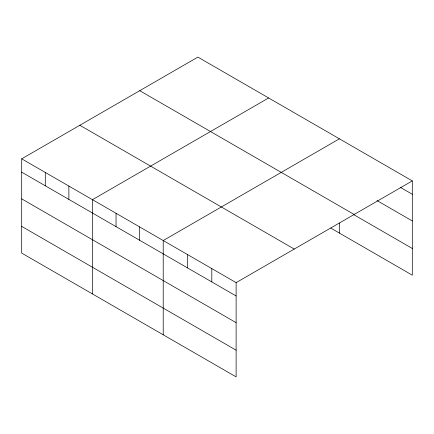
<?xml version="1.0" encoding="UTF-8"?>
<svg xmlns="http://www.w3.org/2000/svg" width="434" height="434" viewBox="0 0 434 434"><rect width="100%" height="100%" fill="white"/><g stroke="black" fill="none" stroke-linecap="round" stroke-linejoin="round"><path stroke-width="0.65" d="M236.118 322.668L236.118 282.626L21.7 158.833L21.7 253.093L236.118 376.886L236.118 322.668L21.7 198.875M21.7 158.833L197.882 57.114L412.3 180.907L412.3 275.167L330.768 228.094M268.641 97.965L92.458 199.683L92.458 293.943M339.399 138.82L163.217 240.539L163.217 334.793M236.118 282.626L412.3 180.907M400.148 187.233L412.3 194.248M377.005 200.573L412.3 220.949M139.743 90.684L354.16 214.477M353.287 214.391L412.3 248.465M79.84 125.269L294.257 249.062M21.7 172.173L236.118 295.966M21.7 226.391L236.118 350.184M339.399 223.065L339.399 233.074M211.814 268.597L211.814 281.937M187.515 254.568L187.515 267.903M139.629 226.922L139.629 240.257M116.041 213.3L116.041 226.64M68.87 186.067L68.87 199.407M45.288 172.45L45.288 185.79"/></g></svg>
